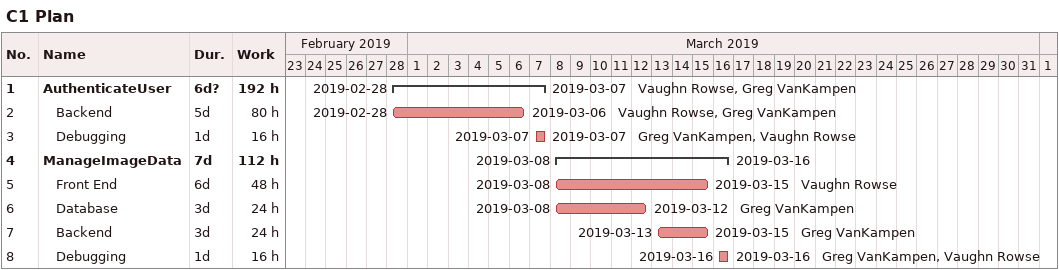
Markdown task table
C1 Plan

| ID | Level | Task | Duration | Start | Finish | Resources | Work (h) |
|---|---|---|---|---|---|---|---|
| 1 | 1 | **AuthenticateUser** | 6d? | 2019-02-28 | 2019-03-07 | Vaughn Rowse, Greg VanKampen | 192 |
| 2 | 2 | Backend | 5d | 2019-02-28 | 2019-03-06 | Vaughn Rowse, Greg VanKampen | 80 |
| 3 | 2 | Debugging | 1d | 2019-03-07 | 2019-03-07 | Greg VanKampen, Vaughn Rowse | 16 |
| 4 | 1 | **ManageImageData** | 7d | 2019-03-08 | 2019-03-16 |  | 112 |
| 5 | 2 | Front End | 6d | 2019-03-08 | 2019-03-15 | Vaughn Rowse | 48 |
| 6 | 2 | Database | 3d | 2019-03-08 | 2019-03-12 | Greg VanKampen | 24 |
| 7 | 2 | Backend | 3d | 2019-03-13 | 2019-03-15 | Greg VanKampen | 24 |
| 8 | 2 | Debugging | 1d | 2019-03-16 | 2019-03-16 | Greg VanKampen, Vaughn Rowse | 16 |
